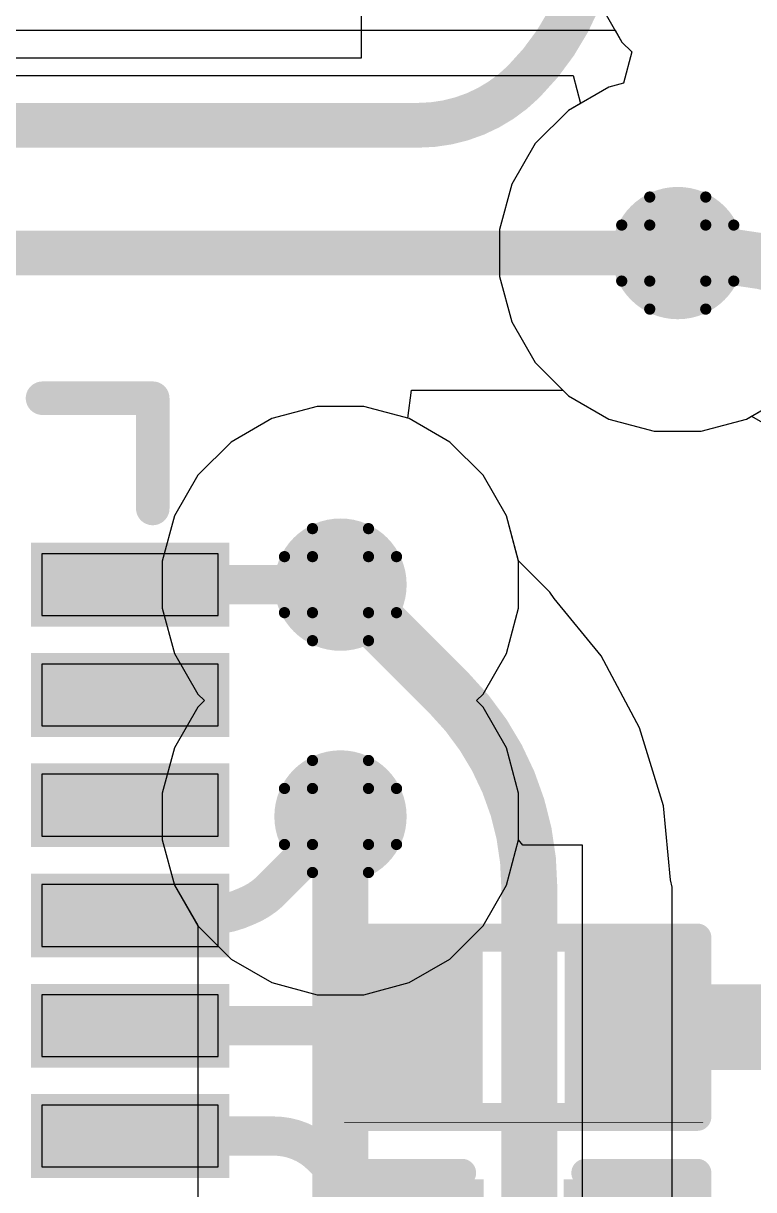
# Model space of a CAD drawing. Header units: inches. Extents: x -5 to 501, y -9 to 81.
# Drawn here: x 78.99 to 82.3, y 20.14 to 25.43 of the extents above; entities that cross this region are included whole.
import ezdxf

# ---------------------------------------------------------------- set-up
doc = ezdxf.new("R2010")
doc.units = ezdxf.units.IN
for name, color, linetype in [('Bottom Layer', 5, 'Continuous'), ('Drill Drawing', 1, 'Continuous'), ('Ground', 16, 'Continuous'), ('Power', 76, 'Continuous'), ('Top Layer', 1, 'Continuous'), ('Top Overlay', 2, 'Continuous'), ('Top Paste', 8, 'Continuous'), ('Top Solder', 216, 'Continuous'), ('Via Holes', 16, 'Continuous')]:
    doc.layers.add(name, color=color, linetype=linetype)

msp = doc.modelspace()

# ---------------------------------------------------------------- hatches: boundary and pattern name
at = {"layer": 'Bottom Layer'}
h = msp.add_hatch(color=5, dxfattribs=at)
edge = h.paths.add_edge_path()
edge.add_arc((81.9531, 24.3888), 0.3, 0, 360)
h = msp.add_hatch(color=5, dxfattribs=at)
edge = h.paths.add_edge_path()
edge.add_arc((80.4237, 22.8854), 0.3, 0, 360)
h = msp.add_hatch(color=5, dxfattribs=at)
edge = h.paths.add_edge_path()
edge.add_arc((80.4237, 21.8343), 0.3, 0, 360)
at = {"layer": 'Ground'}
h = msp.add_hatch(color=16, dxfattribs=at)
edge = h.paths.add_edge_path()
edge.add_arc((81.9531, 24.3888), 0.3, 0, 360)
h = msp.add_hatch(color=16, dxfattribs=at)
edge = h.paths.add_edge_path()
edge.add_arc((80.4237, 22.8854), 0.3, 0, 360)
h = msp.add_hatch(color=16, dxfattribs=at)
edge = h.paths.add_edge_path()
edge.add_arc((80.4237, 21.8343), 0.3, 0, 360)
at = {"layer": 'Power'}
h = msp.add_hatch(color=76, dxfattribs=at)
edge = h.paths.add_edge_path()
edge.add_arc((81.9531, 24.3888), 0.3, 0, 360)
h = msp.add_hatch(color=76, dxfattribs=at)
edge = h.paths.add_edge_path()
edge.add_arc((80.4237, 22.8854), 0.3, 0, 360)
h = msp.add_hatch(color=76, dxfattribs=at)
edge = h.paths.add_edge_path()
edge.add_arc((80.4237, 21.8343), 0.3, 0, 360)
at = {"layer": 'Top Layer'}
h = msp.add_hatch(color=1, dxfattribs=at)
edge = h.paths.add_edge_path()
edge.add_arc((81.9531, 24.3888), 0.3, 0, 360)
h = msp.add_hatch(color=1, dxfattribs=at)
edge = h.paths.add_edge_path()
edge.add_arc((80.4237, 22.8854), 0.3, 0, 360)
for points in [[(79.0697, 23.0254), (79.8697, 23.0254), (79.8697, 22.7454), (79.0697, 22.7454)], [(79.0697, 22.5253), (79.8697, 22.5253), (79.8697, 22.2453), (79.0697, 22.2453)], [(79.0697, 22.0254), (79.8697, 22.0254), (79.8697, 21.7454), (79.0697, 21.7454)], [(79.0697, 21.5253), (79.8697, 21.5253), (79.8697, 21.2453), (79.0697, 21.2453)], [(80.5561, 20.5613), (80.5561, 21.1963), (81.0133, 21.1963), (81.0133, 20.5613)], [(81.4959, 20.5613), (81.4959, 21.1963), (81.9531, 21.1963), (81.9531, 20.5613)], [(79.0697, 21.0254), (79.8697, 21.0254), (79.8697, 20.7454), (79.0697, 20.7454)], [(79.0697, 20.5253), (79.8697, 20.5253), (79.8697, 20.2453), (79.0697, 20.2453)]]:
    msp.add_hatch(color=1, dxfattribs=at).paths.add_polyline_path(points)
h = msp.add_hatch(color=1, dxfattribs=at)
edge = h.paths.add_edge_path()
edge.add_arc((80.4237, 21.8343), 0.3, 0, 360)
at = {"layer": 'Top Paste'}
for points in [[(80.5561, 20.5613), (80.5561, 21.1963), (81.0133, 21.1963), (81.0133, 20.5613)], [(81.4959, 20.5613), (81.4959, 21.1963), (81.9531, 21.1963), (81.9531, 20.5613)]]:
    msp.add_hatch(color=8, dxfattribs=at).paths.add_polyline_path(points)
at = {"layer": 'Top Solder'}
for points in [[(79.0197, 23.0754), (79.9197, 23.0754), (79.9197, 22.6954), (79.0197, 22.6954)], [(79.0197, 22.5753), (79.9197, 22.5753), (79.9197, 22.1953), (79.0197, 22.1953)], [(79.0197, 22.0754), (79.9197, 22.0754), (79.9197, 21.6954), (79.0197, 21.6954)], [(79.0197, 21.5753), (79.9197, 21.5753), (79.9197, 21.1953), (79.0197, 21.1953)], [(80.5011, 20.5063), (80.5011, 21.2513), (81.0683, 21.2513), (81.0683, 20.5063)], [(81.4409, 20.5063), (81.4409, 21.2513), (82.0081, 21.2513), (82.0081, 20.5063)], [(79.0197, 21.0754), (79.9197, 21.0754), (79.9197, 20.6954), (79.0197, 20.6954)], [(79.0197, 20.5753), (79.9197, 20.5753), (79.9197, 20.1953), (79.0197, 20.1953)], [(80.4961, 19.4345), (80.4961, 20.1895), (81.0733, 20.1895), (81.0733, 19.4345)], [(81.4359, 19.4345), (81.4359, 20.1895), (82.0131, 20.1895), (82.0131, 19.4345)]]:
    msp.add_hatch(color=216, dxfattribs=at).paths.add_polyline_path(points)
at = {"layer": 'Via Holes'}
h = msp.add_hatch(color=7, dxfattribs=at)
edge = h.paths.add_edge_path()
edge.add_arc((81.9531, 24.3888), 0.15, 0, 360)
h = msp.add_hatch(color=7, dxfattribs=at)
edge = h.paths.add_edge_path()
edge.add_arc((80.4237, 22.8854), 0.15, 0, 360)
h = msp.add_hatch(color=7, dxfattribs=at)
edge = h.paths.add_edge_path()
edge.add_arc((80.4237, 21.8343), 0.15, 0, 360)

# ---------------------------------------------------------------- linework, layer by layer
at = {"layer": 'Bottom Layer'}
for p, q in [((75.2554, 25.1945), (81.4787, 25.1945)), ((81.4787, 25.1945), (81.5127, 25.0675)), ((81.5127, 25.0675), (81.457, 25.0353)), ((81.457, 25.0353), (81.3065, 24.8849)), ((81.3065, 24.8849), (81.2002, 24.7007)), ((81.2002, 24.7007), (81.1451, 24.4952)), ((81.1451, 24.4952), (81.1451, 24.2824)), ((81.1451, 24.2824), (81.2002, 24.0769)), ((81.2002, 24.0769), (81.3065, 23.8927)), ((81.3065, 23.8927), (81.457, 23.7422)), ((80.3174, 23.6934), (80.1119, 23.6383)), ((80.5301, 23.6934), (80.3174, 23.6934)), ((80.7356, 23.6383), (80.5301, 23.6934)), ((81.457, 23.7422), (81.6412, 23.6358)), ((82.265, 23.6358), (82.3516, 23.6859)), ((80.1119, 23.6383), (79.9276, 23.532)), ((80.9199, 23.532), (80.7356, 23.6383)), ((81.6412, 23.6358), (81.8467, 23.5808)), ((82.0595, 23.5808), (82.265, 23.6358)), ((81.8467, 23.5808), (82.0595, 23.5808)), ((79.9276, 23.532), (79.7772, 23.3815)), ((81.0703, 23.3815), (80.9199, 23.532)), ((79.7772, 23.3815), (79.6708, 23.1973)), ((81.1767, 23.1973), (81.0703, 23.3815)), ((79.6708, 23.1973), (79.6157, 22.9918)), ((81.2313, 22.9935), (81.1767, 23.1973)), ((79.6157, 22.9918), (79.6157, 22.779)), ((81.3734, 22.8514), (81.2313, 22.9935)), ((81.3923, 22.8231), (81.3734, 22.8514)), ((81.6059, 22.5628), (81.3923, 22.8231)), ((79.6157, 22.779), (79.6708, 22.5735)), ((79.6708, 22.5735), (79.7772, 22.3893)), ((81.7804, 22.2364), (81.6059, 22.5628)), ((79.7772, 22.3893), (79.8066, 22.3598)), ((79.7772, 22.3304), (79.6708, 22.1462)), ((79.8066, 22.3598), (79.7772, 22.3304)), ((81.8878, 21.8822), (81.7804, 22.2364)), ((79.6708, 22.1462), (79.6157, 21.9407)), ((79.6157, 21.9407), (79.6157, 21.7279)), ((81.9208, 21.5471), (81.8878, 21.8822)), ((79.6157, 21.7279), (79.6708, 21.5224)), ((81.9274, 21.5138), (81.9208, 21.5471)), ((79.6708, 21.5224), (79.7763, 21.3397)), ((81.9274, 19.3765), (81.9274, 21.5138)), ((79.7763, 21.3397), (79.7763, 19.282))]:
    msp.add_line(p, q, dxfattribs=at)
at = {"layer": 'Bottom Layer', "const_width": 0.254}
for points in [[(81.9531, 24.3888, -0.198402), (83.3514, 23.8112)], [(80.9156, 22.3935, -0.198912), (81.28, 21.5138)]]:
    msp.add_lwpolyline(points, format="xyb", dxfattribs=at)
at = {"layer": 'Bottom Layer', "const_width": 0.127}
for points in [[(81.8896, 24.3888, 1), (82.0166, 24.3888, 1)], [(80.3602, 22.8854, 1), (80.4872, 22.8854, 1)], [(80.8521, 22.3935, 1), (80.9791, 22.3935, 1)], [(80.8521, 22.3935, 1), (80.9791, 22.3935, 1)], [(80.3602, 21.8343, 1), (80.4872, 21.8343, 1)], [(81.2165, 21.5138, 1), (81.3435, 21.5138, 1)], [(81.2165, 21.5138, 1), (81.3435, 21.5138, 1)]]:
    msp.add_lwpolyline(points, format="xyb", close=True, dxfattribs=at)
at = {"layer": 'Bottom Layer', "const_width": 0.254}
for points in [[(80.4237, 22.8854), (80.9156, 22.3935)], [(80.4237, 19.282), (80.4237, 21.8343)], [(81.28, 19.3765), (81.28, 21.5138)]]:
    msp.add_lwpolyline(points, dxfattribs=at)
at = {"layer": 'Drill Drawing', "const_width": 0.0508}
for points in [[(81.8261, 24.5158), (81.8261, 24.6428)], [(81.8261, 24.6428), (82.0801, 24.6428)], [(82.0801, 24.5158), (82.0801, 24.6428)], [(81.6991, 24.2618), (81.6991, 24.5158)], [(81.6991, 24.5158), (81.8261, 24.5158)], [(82.0801, 24.5158), (82.2071, 24.5158)], [(82.2071, 24.2618), (82.2071, 24.5158)], [(81.6991, 24.2618), (81.8261, 24.2618)], [(81.8261, 24.1348), (81.8261, 24.2618)], [(82.0801, 24.2618), (82.2071, 24.2618)], [(82.0801, 24.1348), (82.0801, 24.2618)], [(81.8261, 24.1348), (82.0801, 24.1348)], [(80.2967, 23.0124), (80.2967, 23.1394)], [(80.2967, 23.1394), (80.5507, 23.1394)], [(80.5507, 23.0124), (80.5507, 23.1394)], [(80.1697, 22.7584), (80.1697, 23.0124)], [(80.1697, 23.0124), (80.2967, 23.0124)], [(80.5507, 23.0124), (80.6777, 23.0124)], [(80.6777, 22.7584), (80.6777, 23.0124)], [(80.1697, 22.7584), (80.2967, 22.7584)], [(80.2967, 22.6314), (80.2967, 22.7584)], [(80.5507, 22.7584), (80.6777, 22.7584)], [(80.5507, 22.6314), (80.5507, 22.7584)], [(80.2967, 22.6314), (80.5507, 22.6314)], [(80.2967, 21.9613), (80.2967, 22.0883)], [(80.2967, 22.0883), (80.5507, 22.0883)], [(80.5507, 21.9613), (80.5507, 22.0883)], [(80.1697, 21.7073), (80.1697, 21.9613)], [(80.1697, 21.9613), (80.2967, 21.9613)], [(80.5507, 21.9613), (80.6777, 21.9613)], [(80.6777, 21.7073), (80.6777, 21.9613)], [(80.1697, 21.7073), (80.2967, 21.7073)], [(80.2967, 21.5803), (80.2967, 21.7073)], [(80.5507, 21.7073), (80.6777, 21.7073)], [(80.5507, 21.5803), (80.5507, 21.7073)], [(80.2967, 21.5803), (80.5507, 21.5803)]]:
    msp.add_lwpolyline(points, dxfattribs=at)
at = {"layer": 'Drill Drawing', "const_width": 0.0254}
for points in [[(81.8134, 24.6428, 1), (81.8388, 24.6428, 1)], [(81.8134, 24.6428, 1), (81.8388, 24.6428, 1)], [(82.0674, 24.6428, 1), (82.0928, 24.6428, 1)], [(82.0674, 24.6428, 1), (82.0928, 24.6428, 1)], [(81.6864, 24.5158, 1), (81.7118, 24.5158, 1)], [(81.6864, 24.5158, 1), (81.7118, 24.5158, 1)], [(81.8134, 24.5158, 1), (81.8388, 24.5158, 1)], [(81.8134, 24.5158, 1), (81.8388, 24.5158, 1)], [(82.0674, 24.5158, 1), (82.0928, 24.5158, 1)], [(82.0674, 24.5158, 1), (82.0928, 24.5158, 1)], [(82.1944, 24.5158, 1), (82.2198, 24.5158, 1)], [(82.1944, 24.5158, 1), (82.2198, 24.5158, 1)], [(81.6864, 24.2618, 1), (81.7118, 24.2618, 1)], [(81.6864, 24.2618, 1), (81.7118, 24.2618, 1)], [(81.8134, 24.2618, 1), (81.8388, 24.2618, 1)], [(81.8134, 24.2618, 1), (81.8388, 24.2618, 1)], [(82.0674, 24.2618, 1), (82.0928, 24.2618, 1)], [(82.0674, 24.2618, 1), (82.0928, 24.2618, 1)], [(82.1944, 24.2618, 1), (82.2198, 24.2618, 1)], [(82.1944, 24.2618, 1), (82.2198, 24.2618, 1)], [(81.8134, 24.1348, 1), (81.8388, 24.1348, 1)], [(81.8134, 24.1348, 1), (81.8388, 24.1348, 1)], [(82.0674, 24.1348, 1), (82.0928, 24.1348, 1)], [(82.0674, 24.1348, 1), (82.0928, 24.1348, 1)], [(80.284, 23.1394, 1), (80.3094, 23.1394, 1)], [(80.284, 23.1394, 1), (80.3094, 23.1394, 1)], [(80.538, 23.1394, 1), (80.5634, 23.1394, 1)], [(80.538, 23.1394, 1), (80.5634, 23.1394, 1)], [(80.157, 23.0124, 1), (80.1824, 23.0124, 1)], [(80.157, 23.0124, 1), (80.1824, 23.0124, 1)], [(80.284, 23.0124, 1), (80.3094, 23.0124, 1)], [(80.284, 23.0124, 1), (80.3094, 23.0124, 1)], [(80.538, 23.0124, 1), (80.5634, 23.0124, 1)], [(80.538, 23.0124, 1), (80.5634, 23.0124, 1)], [(80.665, 23.0124, 1), (80.6904, 23.0124, 1)], [(80.665, 23.0124, 1), (80.6904, 23.0124, 1)], [(80.157, 22.7584, 1), (80.1824, 22.7584, 1)], [(80.157, 22.7584, 1), (80.1824, 22.7584, 1)], [(80.284, 22.7584, 1), (80.3094, 22.7584, 1)], [(80.284, 22.7584, 1), (80.3094, 22.7584, 1)], [(80.538, 22.7584, 1), (80.5634, 22.7584, 1)], [(80.538, 22.7584, 1), (80.5634, 22.7584, 1)], [(80.665, 22.7584, 1), (80.6904, 22.7584, 1)], [(80.665, 22.7584, 1), (80.6904, 22.7584, 1)], [(80.284, 22.6314, 1), (80.3094, 22.6314, 1)], [(80.284, 22.6314, 1), (80.3094, 22.6314, 1)], [(80.538, 22.6314, 1), (80.5634, 22.6314, 1)], [(80.538, 22.6314, 1), (80.5634, 22.6314, 1)], [(80.284, 22.0883, 1), (80.3094, 22.0883, 1)], [(80.284, 22.0883, 1), (80.3094, 22.0883, 1)], [(80.538, 22.0883, 1), (80.5634, 22.0883, 1)], [(80.538, 22.0883, 1), (80.5634, 22.0883, 1)], [(80.157, 21.9613, 1), (80.1824, 21.9613, 1)], [(80.157, 21.9613, 1), (80.1824, 21.9613, 1)], [(80.284, 21.9613, 1), (80.3094, 21.9613, 1)], [(80.284, 21.9613, 1), (80.3094, 21.9613, 1)], [(80.538, 21.9613, 1), (80.5634, 21.9613, 1)], [(80.538, 21.9613, 1), (80.5634, 21.9613, 1)], [(80.665, 21.9613, 1), (80.6904, 21.9613, 1)], [(80.665, 21.9613, 1), (80.6904, 21.9613, 1)], [(80.157, 21.7073, 1), (80.1824, 21.7073, 1)], [(80.157, 21.7073, 1), (80.1824, 21.7073, 1)], [(80.284, 21.7073, 1), (80.3094, 21.7073, 1)], [(80.284, 21.7073, 1), (80.3094, 21.7073, 1)], [(80.538, 21.7073, 1), (80.5634, 21.7073, 1)], [(80.538, 21.7073, 1), (80.5634, 21.7073, 1)], [(80.665, 21.7073, 1), (80.6904, 21.7073, 1)], [(80.665, 21.7073, 1), (80.6904, 21.7073, 1)], [(80.284, 21.5803, 1), (80.3094, 21.5803, 1)], [(80.284, 21.5803, 1), (80.3094, 21.5803, 1)], [(80.538, 21.5803, 1), (80.5634, 21.5803, 1)], [(80.538, 21.5803, 1), (80.5634, 21.5803, 1)]]:
    msp.add_lwpolyline(points, format="xyb", close=True, dxfattribs=at)
at = {"layer": 'Ground'}
for p, q in [((65.9892, 25.4), (81.669, 25.4)), ((81.669, 25.4), (81.7002, 25.3458)), ((81.7002, 25.3458), (81.7451, 25.301)), ((81.7451, 25.301), (81.7071, 25.1594)), ((81.6412, 25.1417), (81.457, 25.0353)), ((81.7071, 25.1594), (81.6412, 25.1417)), ((81.457, 25.0353), (81.3065, 24.8849)), ((81.3065, 24.8849), (81.2002, 24.7007)), ((81.2002, 24.7007), (81.1451, 24.4952)), ((81.1451, 24.4952), (81.1451, 24.2824)), ((81.1451, 24.2824), (81.2002, 24.0769)), ((81.2002, 24.0769), (81.3065, 23.8927)), ((81.3065, 23.8927), (81.457, 23.7422)), ((80.3174, 23.6934), (80.1119, 23.6383)), ((80.5301, 23.6934), (80.3174, 23.6934)), ((80.7356, 23.6383), (80.5301, 23.6934)), ((81.457, 23.7422), (81.6412, 23.6358)), ((82.265, 23.6358), (82.2876, 23.6489)), ((82.2876, 23.6489), (82.3976, 23.5854)), ((80.1119, 23.6383), (79.9276, 23.532)), ((80.9199, 23.532), (80.7356, 23.6383)), ((81.6412, 23.6358), (81.8467, 23.5808)), ((82.0595, 23.5808), (82.265, 23.6358)), ((81.8467, 23.5808), (82.0595, 23.5808)), ((79.9276, 23.532), (79.7772, 23.3815)), ((81.0703, 23.3815), (80.9199, 23.532)), ((79.7772, 23.3815), (79.6708, 23.1973)), ((81.1767, 23.1973), (81.0703, 23.3815)), ((79.6708, 23.1973), (79.6157, 22.9918)), ((81.2317, 22.9918), (81.1767, 23.1973)), ((79.6157, 22.9918), (79.6157, 22.779)), ((81.2317, 22.779), (81.2317, 22.9918)), ((79.6157, 22.779), (79.6708, 22.5735)), ((81.1767, 22.5735), (81.2317, 22.779)), ((79.6708, 22.5735), (79.7772, 22.3893)), ((81.0703, 22.3893), (81.1767, 22.5735)), ((79.7772, 22.3893), (79.8066, 22.3598)), ((81.0409, 22.3598), (81.0703, 22.3893)), ((79.7772, 22.3304), (79.6708, 22.1462)), ((79.8066, 22.3598), (79.7772, 22.3304)), ((81.0703, 22.3304), (81.0409, 22.3598)), ((81.1767, 22.1462), (81.0703, 22.3304)), ((79.6708, 22.1462), (79.6157, 21.9407)), ((81.2317, 21.9407), (81.1767, 22.1462)), ((79.6157, 21.9407), (79.6157, 21.7279)), ((81.2317, 21.7279), (81.2317, 21.9407)), ((79.6157, 21.7279), (79.6708, 21.5224)), ((81.1767, 21.5224), (81.2317, 21.7279)), ((79.6708, 21.5224), (79.7772, 21.3382)), ((81.0703, 21.3382), (81.1767, 21.5224)), ((79.7772, 21.3382), (79.9276, 21.1877)), ((80.9199, 21.1877), (81.0703, 21.3382)), ((79.9276, 21.1877), (80.1119, 21.0814)), ((80.7356, 21.0814), (80.9199, 21.1877)), ((80.1119, 21.0814), (80.3174, 21.0263)), ((80.5301, 21.0263), (80.7356, 21.0814)), ((80.3174, 21.0263), (80.5301, 21.0263))]:
    msp.add_line(p, q, dxfattribs=at)
at = {"layer": 'Power'}
for p, q in [((81.5939, 25.5301), (81.7002, 25.3458)), ((81.7002, 25.3458), (81.7451, 25.301)), ((81.7451, 25.301), (81.7071, 25.1594)), ((81.6412, 25.1417), (81.457, 25.0353)), ((81.7071, 25.1594), (81.6412, 25.1417)), ((81.457, 25.0353), (81.3065, 24.8849)), ((81.3065, 24.8849), (81.2002, 24.7007)), ((81.2002, 24.7007), (81.1451, 24.4952)), ((81.1451, 24.4952), (81.1451, 24.2824)), ((81.1451, 24.2824), (81.2002, 24.0769)), ((81.2002, 24.0769), (81.3065, 23.8927)), ((81.3065, 23.8927), (81.457, 23.7422)), ((80.3174, 23.6934), (80.1119, 23.6383)), ((80.5301, 23.6934), (80.3174, 23.6934)), ((80.7356, 23.6383), (80.5301, 23.6934)), ((81.457, 23.7422), (81.6412, 23.6358)), ((82.265, 23.6358), (82.4492, 23.7422)), ((80.1119, 23.6383), (79.9276, 23.532)), ((80.9199, 23.532), (80.7356, 23.6383)), ((81.6412, 23.6358), (81.8467, 23.5808)), ((82.0595, 23.5808), (82.265, 23.6358)), ((81.8467, 23.5808), (82.0595, 23.5808)), ((79.9276, 23.532), (79.7772, 23.3815)), ((81.0703, 23.3815), (80.9199, 23.532)), ((79.7772, 23.3815), (79.6708, 23.1973)), ((81.1767, 23.1973), (81.0703, 23.3815)), ((79.6708, 23.1973), (79.6157, 22.9918)), ((81.2317, 22.9918), (81.1767, 23.1973)), ((79.6157, 22.9918), (79.6157, 22.779)), ((81.2317, 22.779), (81.2317, 22.9918)), ((79.6157, 22.779), (79.6708, 22.5735)), ((81.1767, 22.5735), (81.2317, 22.779)), ((79.6708, 22.5735), (79.7772, 22.3893)), ((81.0703, 22.3893), (81.1767, 22.5735)), ((79.7772, 22.3893), (79.8066, 22.3598)), ((81.0409, 22.3598), (81.0703, 22.3893)), ((79.7772, 22.3304), (79.6708, 22.1462)), ((79.8066, 22.3598), (79.7772, 22.3304)), ((81.0703, 22.3304), (81.0409, 22.3598)), ((81.1767, 22.1462), (81.0703, 22.3304)), ((79.6708, 22.1462), (79.6157, 21.9407)), ((81.2317, 21.9407), (81.1767, 22.1462)), ((79.6157, 21.9407), (79.6157, 21.7279)), ((81.2317, 21.7279), (81.2317, 21.9407)), ((79.6157, 21.7279), (79.6708, 21.5224)), ((81.1767, 21.5224), (81.2317, 21.7279)), ((79.6708, 21.5224), (79.7772, 21.3382)), ((81.0703, 21.3382), (81.1767, 21.5224)), ((79.7772, 21.3382), (79.9276, 21.1877)), ((80.9199, 21.1877), (81.0703, 21.3382)), ((79.9276, 21.1877), (80.1119, 21.0814)), ((80.7356, 21.0814), (80.9199, 21.1877)), ((80.1119, 21.0814), (80.3174, 21.0263)), ((80.5301, 21.0263), (80.7356, 21.0814)), ((80.3174, 21.0263), (80.5301, 21.0263))]:
    msp.add_line(p, q, dxfattribs=at)
at = {"layer": 'Top Layer'}
for p, q in [((80.518, 34.8742), (80.518, 25.273)), ((80.518, 25.273), (77.3613, 25.273)), ((80.7285, 23.6402), (80.7453, 23.7672)), ((80.7453, 23.7672), (81.432, 23.7672)), ((81.432, 23.7672), (81.457, 23.7422)), ((81.457, 23.7422), (81.6412, 23.6358)), ((82.265, 23.6358), (82.4492, 23.7422)), ((80.7356, 23.6383), (80.7285, 23.6402)), ((80.9199, 23.532), (80.7356, 23.6383)), ((81.6412, 23.6358), (81.8467, 23.5808)), ((82.0595, 23.5808), (82.265, 23.6358)), ((81.8467, 23.5808), (82.0595, 23.5808)), ((81.0703, 23.3815), (80.9199, 23.532)), ((81.1767, 23.1973), (81.0703, 23.3815)), ((81.2317, 22.9918), (81.1767, 23.1973)), ((81.2317, 22.779), (81.2317, 22.9918)), ((81.1767, 22.5735), (81.2317, 22.779)), ((81.0703, 22.3893), (81.1767, 22.5735)), ((81.0409, 22.3598), (81.0703, 22.3893)), ((81.0703, 22.3304), (81.0409, 22.3598)), ((81.1767, 22.1462), (81.0703, 22.3304)), ((81.2317, 21.9407), (81.1767, 22.1462)), ((81.2317, 21.7279), (81.2317, 21.9407)), ((81.2499, 21.7043), (81.2317, 21.7279)), ((81.5213, 21.7043), (81.2499, 21.7043)), ((81.5213, 20.0533), (81.5213, 21.7043))]:
    msp.add_line(p, q, dxfattribs=at)
for points, const_width in [([(81.5924, 25.9819, -0.198912), (81.2546, 25.1663)], 0.2032), ([(81.2546, 25.1663, -0.198912), (80.7763, 24.9682)], 0.2032), ([(80.4176, 22.8854, -0.198912), (80.5434, 22.8333)], 0.1778), ([(80.1253, 21.5168, -0.116798), (79.9956, 21.4264)], 0.1778), ([(79.9956, 21.4264, -0.108304), (79.8078, 21.3853)], 0.1778), ([(80.1213, 20.3853, -0.172405), (80.3167, 20.3158)], 0.1778), ([(80.3385, 20.2963, -0.021377), (80.3167, 20.3158)], 0.1778), ([(80.3385, 20.2963, -0.001945), (80.3402, 20.2946)], 0.1778)]:
    msp.add_lwpolyline(points, format="xyb", dxfattribs=dict(at, const_width=const_width))
for points, const_width in [([(81.2038, 25.1663, 1), (81.3054, 25.1663, 1)], 0.1016), ([(81.2038, 25.1663, 1), (81.3054, 25.1663, 1)], 0.1016), ([(80.7255, 24.9682, 1), (80.8271, 24.9682, 1)], 0.1016), ([(80.7255, 24.9682, 1), (80.8271, 24.9682, 1)], 0.1016), ([(81.9023, 24.3888, 1), (82.0039, 24.3888, 1)], 0.1016), ([(79.4253, 22.8854, 1), (79.5142, 22.8854, 1)], 0.0889), ([(80.3732, 22.8854, 1), (80.4621, 22.8854, 1)], 0.0889), ([(80.3732, 22.8854, 1), (80.4621, 22.8854, 1)], 0.0889), ([(80.4989, 22.8333, 1), (80.5879, 22.8333, 1)], 0.0889), ([(80.2957, 21.8343, 1), (80.3846, 21.8343, 1)], 0.0889), ([(80.2957, 21.8343, 1), (80.3846, 21.8343, 1)], 0.0889), ([(80.3793, 21.8343, 1), (80.4682, 21.8343, 1)], 0.0889), ([(80.2957, 21.7317, 1), (80.3846, 21.7317, 1)], 0.0889), ([(80.2957, 21.7317, 1), (80.3846, 21.7317, 1)], 0.0889), ([(80.0809, 21.5168, 1), (80.1698, 21.5168, 1)], 0.0889), ([(80.0809, 21.5168, 1), (80.1698, 21.5168, 1)], 0.0889), ([(80.0809, 21.5168, 1), (80.1698, 21.5168, 1)], 0.0889), ([(80.0809, 21.5168, 1), (80.1698, 21.5168, 1)], 0.0889), ([(79.4253, 21.3853, 1), (79.5142, 21.3853, 1)], 0.0889), ([(79.7634, 21.3853, 1), (79.8523, 21.3853, 1)], 0.0889), ([(79.7634, 21.3853, 1), (79.8523, 21.3853, 1)], 0.0889), ([(79.9512, 21.4264, 1), (80.0401, 21.4264, 1)], 0.0889), ([(79.9512, 21.4264, 1), (80.0401, 21.4264, 1)], 0.0889), ([(81.6272, 20.8788, 1), (81.8218, 20.8788, 1)], 0.1947), ([(79.4253, 20.8854, 1), (79.5142, 20.8854, 1)], 0.0889), ([(80.7402, 20.8854, 1), (80.8291, 20.8854, 1)], 0.0889), ([(80.7402, 20.8854, 1), (80.8291, 20.8854, 1)], 0.0889), ([(80.7402, 20.8788, 1), (80.8291, 20.8788, 1)], 0.0889), ([(79.4253, 20.3853, 1), (79.5142, 20.3853, 1)], 0.0889), ([(80.0768, 20.3853, 1), (80.1657, 20.3853, 1)], 0.0889), ([(80.0768, 20.3853, 1), (80.1657, 20.3853, 1)], 0.0889), ([(80.2722, 20.3158, 1), (80.3611, 20.3158, 1)], 0.0889), ([(80.2722, 20.3158, 1), (80.3611, 20.3158, 1)], 0.0889), ([(80.294, 20.2963, 1), (80.3829, 20.2963, 1)], 0.0889), ([(80.294, 20.2963, 1), (80.3829, 20.2963, 1)], 0.0889), ([(80.2957, 20.2946, 1), (80.3846, 20.2946, 1)], 0.0889), ([(80.2957, 20.2946, 1), (80.3846, 20.2946, 1)], 0.0889)]:
    msp.add_lwpolyline(points, format="xyb", close=True, dxfattribs=dict(at, const_width=const_width))
for points, const_width in [([(77.978, 24.9682), (80.7763, 24.9682)], 0.2032), ([(78.5815, 24.3888), (81.9531, 24.3888)], 0.2032), ([(79.4697, 22.8854), (80.4176, 22.8854)], 0.1778), ([(80.3402, 21.7317), (80.3402, 21.8343)], 0.1778), ([(80.3402, 21.8343), (80.4237, 21.8343)], 0.1778), ([(80.1253, 21.5168), (80.3402, 21.7317)], 0.1778), ([(80.1253, 21.5168), (80.1253, 21.5168)], 0.1778), ([(79.4697, 21.3853), (79.8078, 21.3853)], 0.1778), ([(81.7245, 20.8788), (83.4085, 20.8788)], 0.3894), ([(79.4697, 20.8854), (80.7847, 20.8854)], 0.1778), ([(80.7847, 20.8788), (80.7847, 20.8854)], 0.1778), ([(79.4697, 20.3853), (80.1213, 20.3853)], 0.1778), ([(80.3402, 20.2946), (80.7578, 19.877)], 0.1778)]:
    msp.add_lwpolyline(points, dxfattribs=dict(at, const_width=const_width))
at = {"layer": 'Top Overlay'}
for points, const_width in [([(79.0724, 23.7307), (79.5723, 23.7307)], 0.152), ([(79.5723, 23.2308), (79.5723, 23.7307)], 0.152), ([(80.4672, 21.2852), (82.042, 21.2852)], 0.127), ([(80.4672, 20.4724), (80.4672, 21.2852)], 0.127), ([(82.042, 20.4724), (82.042, 21.2852)], 0.127), ([(80.4672, 20.4724), (82.042, 20.4724)], 0.127), ([(80.4418, 20.447), (82.0674, 20.447)], 0.00323), ([(80.4672, 19.4056), (80.4672, 20.2184)], 0.127), ([(80.4672, 20.2184), (80.9752, 20.2184)], 0.127), ([(81.534, 20.2184), (82.042, 20.2184)], 0.127), ([(82.042, 19.4056), (82.042, 20.2184)], 0.127)]:
    msp.add_lwpolyline(points, dxfattribs=dict(at, const_width=const_width))
for points, const_width in [([(79.0344, 23.7307, 1), (79.1104, 23.7307, 1)], 0.076), ([(79.5343, 23.7307, 1), (79.6103, 23.7307, 1)], 0.076), ([(79.5343, 23.7307, 1), (79.6103, 23.7307, 1)], 0.076), ([(79.5343, 23.2308, 1), (79.6103, 23.2308, 1)], 0.076), ([(80.4354, 21.2852, 1), (80.4989, 21.2852, 1)], 0.0635), ([(80.4354, 21.2852, 1), (80.4989, 21.2852, 1)], 0.0635), ([(82.0102, 21.2852, 1), (82.0738, 21.2852, 1)], 0.0635), ([(82.0102, 21.2852, 1), (82.0738, 21.2852, 1)], 0.0635), ([(80.4354, 20.4724, 1), (80.4989, 20.4724, 1)], 0.0635), ([(80.4354, 20.4724, 1), (80.4989, 20.4724, 1)], 0.0635), ([(82.0102, 20.4724, 1), (82.0738, 20.4724, 1)], 0.0635), ([(82.0102, 20.4724, 1), (82.0738, 20.4724, 1)], 0.0635), ([(80.441, 20.447, 1), (80.4426, 20.447, 1)], 0.00161), ([(82.0666, 20.447, 1), (82.0682, 20.447, 1)], 0.00161), ([(80.4354, 20.2184, 1), (80.4989, 20.2184, 1)], 0.0635), ([(80.4354, 20.2184, 1), (80.4989, 20.2184, 1)], 0.0635), ([(80.9434, 20.2184, 1), (81.0069, 20.2184, 1)], 0.0635), ([(81.5023, 20.2184, 1), (81.5657, 20.2184, 1)], 0.0635), ([(82.0102, 20.2184, 1), (82.0738, 20.2184, 1)], 0.0635), ([(82.0102, 20.2184, 1), (82.0738, 20.2184, 1)], 0.0635)]:
    msp.add_lwpolyline(points, format="xyb", close=True, dxfattribs=dict(at, const_width=const_width))
at = {"layer": 'Top Paste'}
for p, q in [((79.8697, 23.0254), (79.0697, 23.0254)), ((79.0697, 23.0254), (79.0697, 22.7454)), ((79.8697, 22.7454), (79.8697, 23.0254)), ((79.0697, 22.7454), (79.8697, 22.7454)), ((79.8697, 22.5253), (79.0697, 22.5253)), ((79.0697, 22.5253), (79.0697, 22.2453)), ((79.8697, 22.2453), (79.8697, 22.5253)), ((79.0697, 22.2453), (79.8697, 22.2453)), ((79.8697, 22.0254), (79.0697, 22.0254)), ((79.0697, 22.0254), (79.0697, 21.7454)), ((79.8697, 21.7454), (79.8697, 22.0254)), ((79.0697, 21.7454), (79.8697, 21.7454)), ((79.8697, 21.5253), (79.0697, 21.5253)), ((79.0697, 21.5253), (79.0697, 21.2453)), ((79.8697, 21.2453), (79.8697, 21.5253)), ((79.0697, 21.2453), (79.8697, 21.2453)), ((79.8697, 21.0254), (79.0697, 21.0254)), ((79.0697, 21.0254), (79.0697, 20.7454)), ((79.8697, 20.7454), (79.8697, 21.0254)), ((79.0697, 20.7454), (79.8697, 20.7454)), ((79.8697, 20.5253), (79.0697, 20.5253)), ((79.0697, 20.5253), (79.0697, 20.2453)), ((79.8697, 20.2453), (79.8697, 20.5253)), ((79.0697, 20.2453), (79.8697, 20.2453))]:
    msp.add_line(p, q, dxfattribs=at)

doc.saveas('drawing.dxf')
